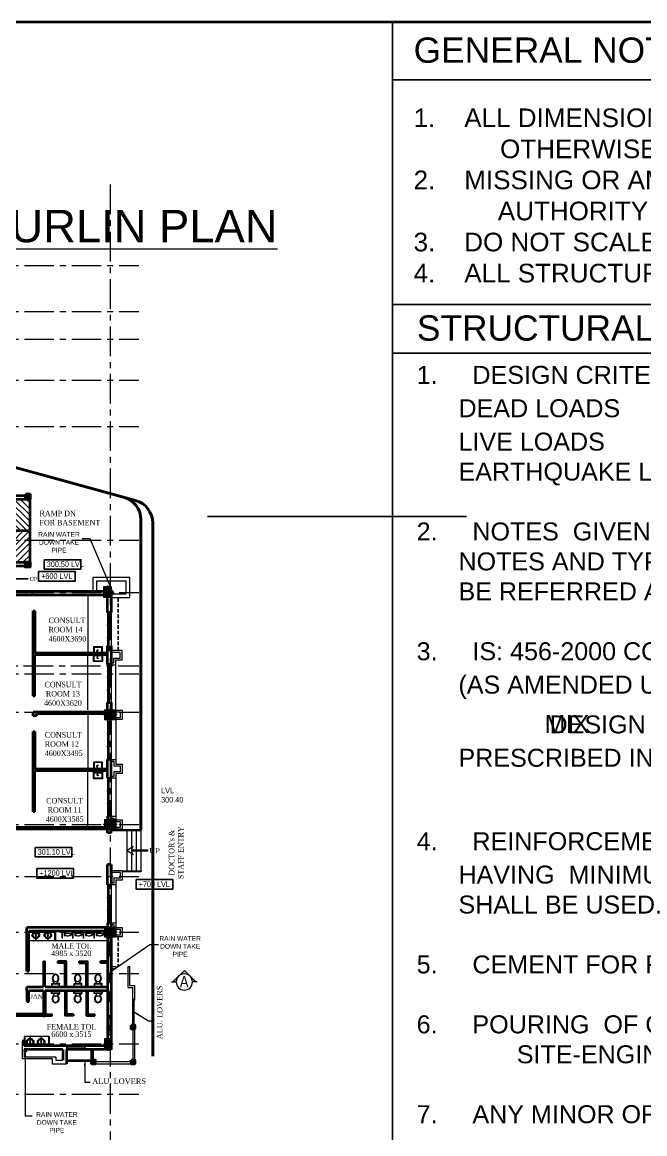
# Model space of a CAD drawing. Header units: inches. Extents: x 1789308 to 1948517, y 1504002 to 1708835.
# Drawn here: x 1905135 to 1913029, y 1661417 to 1675503 of the extents above; entities that cross this region are included whole.
import ezdxf

# ---------------------------------------------------------------- set-up
doc = ezdxf.new("R2010")
doc.units = ezdxf.units.IN
doc.header["$LTSCALE"] = 0.015
doc.header["$MEASUREMENT"] = 0
for name, pattern in [('$DDT_AUDIT_GENERATED_(C)', [0]), ('1', [0]), ('CENTER', [2, 1.25, -0.25, 0.25, -0.25]), ('CENTER2', [1.125, 0.75, -0.125, 0.125, -0.125]), ('DASHED', [19.05, 12.7, -6.35])]:
    doc.linetypes.add(name, pattern=pattern)
for name, color, linetype, lineweight in [('A- MEP Fixture', 1, 'Continuous', 9), ('A-Fix.', 11, 'Continuous', 20), ('AREA', 131, 'Continuous', 15), ('CENTER LINE', 1, 'CENTER2', 18), ('COLUMN - HACTH - STR', 25, '$DDT_AUDIT_GENERATED_(C)', 15), ('COLUMN - STR', 6, 'Continuous', 15), ('ELE', 8, 'Continuous', 13), ('ELE 0.15', 251, 'Continuous', 15), ('ELE 0.2', 143, 'Continuous', 15), ('ELE_0.18', 34, 'Continuous', 18), ('ELEVATION 2', 1, 'Continuous', 15), ('ELEVATION BOX', 44, 'Continuous', 15), ('FORMAT - STR', 7, 'Continuous', 25), ('GRID - COLUMN - STR', 251, 'CENTER', 15), ('low height wall', 6, 'Continuous', 30), ('PROPOSED_HOSPITAL_BASUNDHARA$0$equpamiento', 143, 'Continuous', 9), ('RAIN WATER DN TAKE PIPE', 94, 'Continuous', 15), ('rcc', 7, 'Continuous', 40), ('Road', 7, '1', 40), ('SECTION', 3, 'Continuous', 20), ('SECTION -  LINE - STR', 3, 'Continuous', 20), ('STAIRCASE', 161, 'Continuous', 13), ('TEXT', 7, 'Continuous', 5), ('TOILET DUCT', 93, 'Continuous', 13), ('wall', 1, 'Continuous', 35), ('WINDOW', 165, 'Continuous', 20), ('WZ-II_WINDOW', 163, 'Continuous', 25)]:
    doc.layers.add(name, color=color, linetype=linetype, lineweight=lineweight)
for name, color, linetype in [('A- Projection', 4, 'DASHED'), ('LEVEL 1', 1, 'Continuous'), ('LVL', 50, 'Continuous'), ('T-Text', 7, 'Continuous'), ('TITLE', 7, 'Continuous'), ('XREF1$0$A-FIXTURE', 251, 'Continuous'), ('XREF_DIRECTOR RESIDENCE$0$A- Text', 4, 'Continuous')]:
    doc.layers.add(name, color=color, linetype=linetype)
doc.layers.add('A-HATCH COL', color=7, linetype='Continuous', lineweight=9, true_color=0x999999)
doc.layers.add('HATCH', color=7, linetype='Continuous', lineweight=5, true_color=0xc2c2c2)
doc.styles.add('a1', font='arial.ttf', dxfattribs={"height": 2})
doc.styles.add('arial', font='ARIALN.TTF')
doc.styles.add('ARIAL NARROW', font='ARIALN.TTF')
doc.styles.add('PRADEEP - STR', font='swissel.ttf')
doc.styles.add('Scale M 100', font='times.ttf', dxfattribs={"width": 0.95, "height": 350})
doc.styles.get("Standard").update_dxf_attribs({"font": 'arial.ttf'})
doc.styles.add('XREF_DIRECTOR RESIDENCE$0$dim', font='GOTHIC.TTF', dxfattribs={"width": 0.8})
doc.styles.add('XREF_DIRECTOR RESIDENCE$0$Scale M 75', font='times.ttf', dxfattribs={"height": 150})
doc.linetypes.add('ZIGZAG', pattern='A,0.0001,-0.2,[131,ltypeshp.shx,S=0.2,R=0,X=-0.2,Y=0],-0.4,[131,ltypeshp.shx,S=0.2,R=180,X=0.2,Y=0],-0.2', length=0.8001)
doc.dimstyles.new('WORKING', dxfattribs={"dimtxt": 300, "dimasz": 180, "dimexe": 50, "dimexo": 50, "dimgap": 0.09, "dimtad": 0, "dimdec": 0, "dimzin": 0, "dimdsep": 46, "dimtxsty": 'Standard', "dimblk": 'OBLIQUE', "dimcen": 0.09, "dimclrd": 7, "dimclre": 7, "dimclrt": 30, "dimadec": 0, "dimazin": 0, "dimtfac": 1, "dimtdec": 0, "dimtofl": 0, "dimtmove": 1, "dimatfit": 3, "dimfxl": 1.25, "dimtolj": 1, "dimtzin": 0, "dimarcsym": 0})
doc.dimstyles.new('XREF_DIRECTOR RESIDENCE$0$dim-masonry', dxfattribs={"dimscale": 75, "dimtxt": 1.5, "dimasz": 0.75, "dimexe": 1, "dimexo": 0, "dimgap": 1, "dimtad": 0, "dimdec": 0, "dimzin": 3, "dimdsep": 46, "dimtxsty": 'XREF_DIRECTOR RESIDENCE$0$dim', "dimblk": 'XREF_DIRECTOR RESIDENCE$0$_ArchTick', "dimcen": 0, "dimdle": 1, "dimclrd": 256, "dimclre": 256, "dimclrt": 256, "dimadec": 0, "dimazin": 0, "dimtfac": 0.5, "dimtdec": 0, "dimtmove": 1, "dimatfit": 2, "dimfxl": 0, "dimtolj": 1, "dimtzin": 0, "dimlwd": -1, "dimlwe": -1, "dimarcsym": 0})

# ---------------------------------------------------------------- blocks, each defined once
blk = doc.blocks.new('COL 600X700')
at = {"layer": 'COLUMN - HACTH - STR', "ltscale": 100}
blk.add_hatch(color=256, dxfattribs=at).paths.add_polyline_path([(600, 0), (0, 0), (0, -700), (600, -700)])
at = {"layer": 'CENTER LINE', "color": 6, "ltscale": 10000}
for points in [[(300, 100), (300, -800)], [(-100, -350), (700, -350)]]:
    blk.add_lwpolyline(points, dxfattribs=at)
at = {"layer": 'COLUMN - STR', "linetype": 'Continuous', "lineweight": -3, "ltscale": 100}
blk.add_lwpolyline([(0, 0), (600, 0), (600, -700), (0, -700)], close=True, dxfattribs=at)
blk = doc.blocks.new('COL12')
at = {"layer": 'A-HATCH COL', "linetype": 'Continuous', "ltscale": 100}
blk.add_hatch(color=256, dxfattribs=at).paths.add_polyline_path([(-77526.5, -588716.5), (-77296.5, -588716.5), (-77296.5, -588486.5), (-77526.5, -588486.5)])
at = {"layer": 'Defpoints'}
for p, q in [((-77526.5, -588486.5), (-77296.5, -588716.5)), ((-77526.5, -588716.5), (-77296.5, -588486.5))]:
    blk.add_line(p, q, dxfattribs=at)
at = {"layer": 'rcc', "color": 14, "linetype": 'Continuous', "ltscale": 100}
blk.add_lwpolyline([(-77526.5, -588486.5), (-77296.5, -588486.5), (-77296.5, -588716.5), (-77526.5, -588716.5)], close=True, dxfattribs=at)
blk = doc.blocks.new('450X700')
at = {"layer": 'COLUMN - HACTH - STR'}
blk.add_hatch(color=256, dxfattribs=at).paths.add_polyline_path([(0, 0), (0, -700), (450, -700), (450, 0)])
at = {"layer": 'COLUMN - STR'}
for p, q in [((225, -773), (225, 59)), ((-77, -350), (520, -350))]:
    blk.add_line(p, q, dxfattribs=at)
blk.add_lwpolyline([(0, 0), (450, 0), (450, -700), (0, -700)], close=True, dxfattribs=at)
blk = doc.blocks.new('PROPOSED_HOSPITAL_BASUNDHARA$0$PILETA')
at = {"layer": 'PROPOSED_HOSPITAL_BASUNDHARA$0$equpamiento'}
for p, q in [((-0.273, 0.343), (0.137, 0.343)), ((-0.273, -0.217), (-0.273, 0.343)), ((-0.243, -0.167), (-0.243, 0.293)), ((-0.223, 0.313), (0.087, 0.313)), ((0.137, 0.063), (-0.041, 0.111)), ((0.144, 0.092), (-0.034, 0.14)), ((0.107, 0.293), (0.107, 0.103)), ((0.107, 0.072), (0.107, -0.167)), ((0.119, 0.068), (0.126, 0.097)), ((0.137, 0.343), (0.137, 0.095)), ((0.137, 0.063), (0.144, 0.092)), ((0.137, 0.064), (0.137, -0.217)), ((0.137, -0.217), (-0.273, -0.217)), ((0.087, -0.187), (-0.223, -0.187))]:
    blk.add_line(p, q, dxfattribs=at)
blk.add_circle((-0.068, 0.063), 0.0235, dxfattribs=at)
for centre, radius, start, end in [((-0.223, 0.293), 0.02, 90, 180), ((-0.038, 0.126), 0.015, 75, 255), ((0.087, 0.293), 0.02, 0, 90), ((-0.223, -0.167), 0.02, 180, 270), ((0.087, -0.167), 0.02, 270, 0)]:
    blk.add_arc(centre, radius, start, end, dxfattribs=at)
blk = doc.blocks.new('arrow9')
for p, q in [((4.08, 2.75), (0, 0)), ((6.55, 0.44), (3.29, 0.44)), ((6.55, 0), (6.55, 0.44)), ((6.55, -0.44), (6.55, 0)), ((3.29, -0.44), (6.55, -0.44))]:
    blk.add_line(p, q)
blk.add_lwpolyline([(0, 0), (4.08, -2.75)])
for points in [[(8.2, -0.44), (8.2, 0.44), (6.82, 0.44), (6.82, -0.44)], [(9.85, -0.44), (9.85, 0.44), (8.47, 0.44), (8.47, -0.44)], [(11.5, -0.44), (11.5, 0.44), (10.12, 0.44), (10.12, -0.44)], [(13.15, -0.44), (13.15, 0.44), (11.77, 0.44), (11.77, -0.44)]]:
    blk.add_lwpolyline(points, close=True)
for centre, start, end in [((7.43, 0.31), 143.95018, 178.16142), ((7.43, -0.31), 181.83858, 216.04982)]:
    blk.add_arc(centre, 4.14, start, end)
blk = doc.blocks.new('Toilet - top')
at = {"layer": 'ELE 0.2'}
for p, q in [((-10, -8.5), (-8, -8.5)), ((-10, -9.5), (-10, -8.5)), ((-7, -9.5), (-10, -9.5)), ((-8, -8.5), (-8, -8)), ((-7, -8), (-7, -9.5)), ((-4, -8), (-6, -14)), ((4, -14), (-4, -14)), ((4, -8), (6, -14)), ((9.5, -6), (9.5, -2))]:
    blk.add_line(p, q, dxfattribs=at)
blk.add_lwpolyline([(10.5, -8), (10.5, 0), (-10.5, 0), (-10.5, -8)], close=True, dxfattribs=at)
for points in [[(-9.5, -2), (-9.5, -6)], [(8.5, -1), (-8.5, -1)], [(-8.5, -7), (8.5, -7)]]:
    blk.add_lwpolyline(points, dxfattribs=at)
for centre, radius, start, end in [((-8.6, -1.9), 0.884, 81.8697, 188.1299), ((-8.6, -6.1), 0.884, 171.8697, 278.1299), ((3.5, -21.6), 12.2, 141.4689, 247.9712), ((4.2, -21.8), 11.3, 136.3675, 238.9466), ((-3.5, -21.6), 12.2, 292.0282, 38.5305), ((-4.2, -21.8), 11.3, 301.0528, 43.6319), ((8.6, -1.9), 0.884, 351.8697, 98.1299), ((8.6, -6.1), 0.884, 261.8697, 8.1299), ((0, -27.9), 4, 245.7316, 294.268), ((0, -29), 4, 254.8603, 285.1393)]:
    blk.add_arc(centre, radius, start, end, dxfattribs=at)
blk = doc.blocks.new('basin')
at = {"layer": 'XREF1$0$A-FIXTURE', "color": 8}
for p, q in [((-437720, -110637), (-437730, -110529)), ((-437704, -111042), (-437704, -110466)), ((-437681, -110529), (-437691, -110637))]:
    blk.add_line(p, q, dxfattribs=at)
for radius in [24.2, 14.6]:
    blk.add_circle((-437704, -110740), radius, dxfattribs=at)
for centre, radius, start, end in [((-437720, -110837), 265, 91.28708, 118.90604), ((-437705, -110529), 24.5, 0, 180), ((-437689, -110837), 265, 61.09396, 89.13437), ((-437763, -110748), 172, 161.81556, 227.01242), ((-437749, -110771), 193, 120.81647, 156.58234), ((-437763, -110748), 143, 162.33877, 227.16016), ((-437749, -110771), 165, 120.98174, 156.12145), ((-437727, -110717), 219, 225.52589, 256.52067), ((-437727, -110717), 190, 225.41224, 256.65499), ((-437720, -110837), 236, 90.81015, 118.78822), ((-437704, -110661), 279, 254.73097, 285.26903), ((-437704, -110661), 250, 254.62722, 285.37278), ((-437705, -110636), 14.8, 181.72857, 358.27143), ((-437689, -110837), 236, 61.21178, 89.66169), ((-437682, -110717), 190, 283.34501, 314.59868), ((-437682, -110717), 219, 283.47933, 314.47411), ((-437660, -110771), 165, 23.86606, 59.01826), ((-437660, -110771), 193, 23.41766, 59.18353), ((-437645, -110748), 143, 312.6824, 17.81578), ((-437645, -110748), 172, 312.84503, 18.32699)]:
    blk.add_arc(centre, radius, start, end, dxfattribs=at)
blk = doc.blocks.new('XREF_DIRECTOR RESIDENCE$0$_ArchTick')
at = {"const_width": 0.15}
blk.add_lwpolyline([(-0.5, -0.5), (0.5, 0.5)], dxfattribs=at)
blk = doc.blocks.new('SER43')
at = {"layer": 'HATCH'}
h = blk.add_hatch(color=256, dxfattribs=at)
h.dxf.hatch_style = 1
h.paths.add_polyline_path([(3836305, 573005), (3836605, 573005), (3836605, 572705), (3836305, 572705)])
at = {"layer": 'rcc'}
blk.add_lwpolyline([(3836305, 573005), (3836605, 573005), (3836605, 572705), (3836305, 572705)], close=True, dxfattribs=at)
blk = doc.blocks.new('Urinl')
for p, q in [((0, 8), (0, -8)), ((1, 9), (10.1, 9)), ((6.1, 5.3), (6.1, -5.3)), ((7, 6.2), (10.3, 6.8)), ((11.1, 8), (11.1, 5.1)), ((11.1, 5.1), (11.1, 5)), ((11.1, 5), (11.2, 4.9)), ((11.2, 4.9), (11.2, 4.8)), ((11.7, 3.8), (11.2, 4.8)), ((11.7, 3.8), (12.2, 2.6)), ((12.2, 2.6), (12.5, 1.3)), ((12.5, 1.3), (12.5, 0)), ((12.5, 0), (12.5, -1.3)), ((1, -9), (10.1, -9)), ((7, -6.3), (10.3, -6.8)), ((11.1, -5), (11.2, -4.9)), ((11.1, -5.2), (11.1, -5)), ((11.1, -5.2), (11.1, -8)), ((11.7, -3.8), (11.2, -4.8)), ((11.2, -4.9), (11.2, -4.8)), ((12.2, -2.6), (11.7, -3.8)), ((12.5, -1.3), (12.2, -2.6))]:
    blk.add_line(p, q)
for centre, start, end in [((1, 8), 90, 180), ((7.1, 5.3), 99.353, 180), ((10.1, 8), 0, 90), ((10.1, 7.8), 279.353, 0), ((1, -8), 180, 270), ((7.1, -5.3), 180, 260.6109), ((10.1, -8), 270, 0), ((10.1, -7.8), 0, 80.6109)]:
    blk.add_arc(centre, 1, start, end)
blk = doc.blocks.new('PART')
at = {"layer": 'A-Fix.', "ltscale": 0.02}
for p, q in [((-449, 3), (-444, 3)), ((-444, -3), (-444, 3)), ((-444, 0), (0, 0)), ((-437, 12), (0, 12)), ((-449, -3), (-444, -3)), ((-437, -13), (0, -13))]:
    blk.add_line(p, q, dxfattribs=at)
for start, end in [(90, 166.11346), (193.88654, 270)]:
    blk.add_arc((-437, 0), 12.5, start, end, dxfattribs=at)
blk = doc.blocks.new('A$C0FC60233')
at = {"layer": 'SECTION'}
h = blk.add_hatch(color=7, dxfattribs=at)
h.paths.add_polyline_path([(389, 130, -0.198912), (442, 0), (518, 0)])
h.paths.add_polyline_path([(259, 259), (259, 183, -0.198912), (389, 130)])
h.paths.add_polyline_path([(259, 259), (130, 130, -0.198912), (259, 183)])
h.paths.add_polyline_path([(130, 130), (0, 0), (76, 0, -0.198912)])
for p, q in [((259, 259), (0, 0)), ((259, 259), (518, 0)), ((-30, 0), (76, 0)), ((442, 0), (518, 0)), ((548, 0), (442, 0))]:
    blk.add_line(p, q, dxfattribs=at)
blk.add_circle((259, 0), 183, dxfattribs=at)
blk = doc.blocks.new('12_00')
at = {"layer": 'WINDOW'}
for p, q in [((100, 550), (-130, 550)), ((100, -550), (-130, -550))]:
    blk.add_line(p, q, dxfattribs=at)
blk.add_lwpolyline([(100, -600), (100, 600), (-130, 600), (-130, -600)], close=True, dxfattribs=at)
at = {"layer": 'WINDOW', "const_width": 50}
blk.add_lwpolyline([(-15, 550), (-15, -550)], dxfattribs=at)
blk = doc.blocks.new('V1_600')
at = {"layer": 'WINDOW'}
for p, q in [((-0.083, 0.6), (0.147, 0.6)), ((-0.083, 0.545), (0.147, 0.545)), ((-0.083, 0.055), (0.147, 0.055)), ((-0.083, 0), (0.147, 0))]:
    blk.add_line(p, q, dxfattribs=at)
at = {"layer": 'WINDOW', "linetype": 'ByBlock'}
for p, q in [((-0.083, 0), (-0.083, 0.6)), ((0.147, 0), (0.147, 0.6))]:
    blk.add_line(p, q, dxfattribs=at)
at = {"layer": 'WINDOW', "linetype": 'DASHED', "ltscale": 12}
for p, q in [((0.004, 0.545), (0.004, 0.055)), ((0.054, 0.545), (0.054, 0.055))]:
    blk.add_line(p, q, dxfattribs=at)
blk = doc.blocks.new('2400 wndw')
at = {"layer": 'WZ-II_WINDOW', "lineweight": 5}
h = blk.add_hatch(dxfattribs=at)
h.set_pattern_fill('ANSI31', color=256, scale=100)
h.set_pattern_definition([(45, (-773.199, 1e-06), (-8.83883476, 8.83883476), [])])
h.paths.add_polyline_path([(-13782, -559981), (-13732, -559981), (-13732, -560081), (-13782, -560081)])
h = blk.add_hatch(dxfattribs=at)
h.set_pattern_fill('ANSI31', color=256, scale=100)
h.paths.add_polyline_path([(-13008, -559981), (-12955, -559981), (-12955, -560081), (-13008, -560081)])
h = blk.add_hatch(dxfattribs=at)
h.set_pattern_fill('ANSI31', color=256, scale=100)
h.set_pattern_definition([(45, (800, 0), (-8.83883476, 8.83883476), [])])
h.paths.add_polyline_path([(-12208, -559981), (-12155, -559981), (-12155, -560081), (-12208, -560081)])
h = blk.add_hatch(dxfattribs=at)
h.set_pattern_fill('ANSI31', color=256, scale=100)
h.set_pattern_definition([(45, (1576.801, -2e-06), (-8.83883476, 8.83883476), [])])
h.paths.add_polyline_path([(-11432, -559981), (-11382, -559981), (-11382, -560081), (-11432, -560081)])
for p, q in [((-13782, -559851), (-13782, -560081)), ((-13782, -559851), (-11382, -559851)), ((-11382, -559851), (-11382, -560081)), ((-13782, -559981), (-11382, -559981)), ((-13782, -559981), (-13782, -560081)), ((-13782, -560081), (-11382, -560081)), ((-13732, -559981), (-13732, -560081)), ((-13008, -560021), (-13732, -560021)), ((-13008, -560041), (-13732, -560041)), ((-12208, -560021), (-12955, -560021)), ((-12208, -560041), (-12955, -560041)), ((-11432, -560021), (-12155, -560021)), ((-11432, -560041), (-12155, -560041)), ((-11432, -559981), (-11432, -560081)), ((-11382, -559981), (-11382, -560081))]:
    blk.add_line(p, q, dxfattribs=at)
for points in [[(-13008, -559981), (-12955, -559981), (-12955, -560081), (-13008, -560081)], [(-12208, -559981), (-12155, -559981), (-12155, -560081), (-12208, -560081)]]:
    blk.add_lwpolyline(points, close=True, dxfattribs=at)
blk = doc.blocks.new('W2b - 1200')
at = {"layer": 'WINDOW', "color": 3}
for p, q in [((-115, 508), (115, 508)), ((-115, -592), (115, -592))]:
    blk.add_line(p, q, dxfattribs=at)
blk.add_lwpolyline([(-115, 558), (-115, -642), (115, -642), (115, 558)], close=True, dxfattribs=at)
at = {"layer": 'WINDOW', "color": 3, "const_width": 50}
blk.add_lwpolyline([(0, -592), (0, 508)], dxfattribs=at)
blk = doc.blocks.new('_Oblique')
at = {"color": 0, "linetype": 'ByBlock', "lineweight": -2}
blk.add_line((-0.5, -0.5), (0.5, 0.5), dxfattribs=at)
blk = doc.blocks.new('STRUCTURAL NOTES')
at = {"layer": 'FORMAT - STR'}
for p, q in [((0, 0), (10.0585, 0)), ((0, 0), (0, -23.0235)), ((0, -0.4318), (10.0585, -0.4318)), ((0, -2.1198), (10.0585, -2.1198)), ((0, -2.4852), (10.0585, -2.4852))]:
    blk.add_line(p, q, dxfattribs=at)
at = {"layer": 'FORMAT - STR', "style": 'PRADEEP - STR'}
for s, p in [('1.     DESIGN CRITERIA :-', (0.1819, -2.7167)), ('      DEAD LOADS                    IS : 875(PART-1)', (0.1819, -2.9674)), ('      LIVE LOADS                     IS : 875(PART-2)', (0.1819, -3.2182)), ('      EARTHQUAKE LOADS              IS : 1893-2016,IS:13920-2016', (0.1819, -3.4432)), ('2.     NOTES  GIVEN UNDER THIS HEADING SHALL BE READ IN CONJUNCTION WITH GENERAL', (0.1819, -3.8932)), ('      NOTES AND TYPICAL DETAILS  ALL STRUCTURAL DRAWINGS SHALL', (0.1819, -4.1182)), ('      BE REFERRED ALONG WITH ARCHITECTURAL DRAWINGS.', (0.1819, -4.3432)), ('3.     IS: 456-2000 CODE OF PRACTICE FOR PLAIN AND REINFORCED CONCRETE', (0.1819, -4.7932)), ('      (AS AMENDED UP TO  DATE )  SHALL BE  FOLLOWED   IN REGARD TO CONCRETE', (0.1819, -5.0439)), ('MIX', (1.1439, -5.3406)), ('      DESIGN  AND ITS PRODUCTION AS-', (0.8666, -5.3427)), ('      PRESCRIBED IN BRIEF (REFER NIT/SPECIFICATION FOR DETAILS).', (0.1819, -5.5934)), ('4.     REINFORCEMENT ( STEEL ) SHALL BE THERMO MECHANICALLY TREATED  (TMT) BAR', (0.1819, -6.2203)), ('      HAVING  MINIMUM YIELD STRESS AS 500-D N/SQMM AND CONFORMING TO IS :1786', (0.1819, -6.471)), ('      SHALL BE USED.', (0.1819, -6.696)), ('5.     CEMENT FOR R.C.C. WORK :- AS PER IS SPECIFICATIONS.', (0.1819, -7.146)), ('6.     POURING  OF CONC. SHALL BE AFTER CHECKING & SATISFACTION OF', (0.1819, -7.596)), ('SITE-ENGINEER.', (0.9345, -7.821)), ('7.     ANY MINOR OR MAJOR CHANGES ARE NOT ALLOWED WITHOUT WRITTEN PERMISSION', (0.1819, -8.271))]:
    blk.add_text(s, height=0.135, dxfattribs=at).set_placement(p)
at = {"layer": 'T-Text', "style": 'PRADEEP - STR'}
for s, height, p in [('GENERAL NOTES:-', 0.189994, (0.1592, -0.3046)), ('1.    ALL DIMENSIONS ARE IN MILLIMETERS AND ALL LEVELS ARE IN METERS  UNLESS', 0.14, (0.1592, -0.788)), ('OTHERWISE STATED.', 0.14, (0.8088, -1.0213)), ('2.    MISSING OR AMBIGUOUS DIMENSIONS IN ANY DRAWING ARE TO BE CLARIFIED FROM', 0.14, (0.1592, -1.2546)), ('AUTHORITY CONCERNED.', 0.14, (0.792, -1.488)), ('3.    DO NOT SCALE DRAWING  ONLY WRITTEN DIMENSIONS TO BE FOLLOWED.', 0.14, (0.1592, -1.7213)), ('4.    ALL STRUCTURAL  DRAWINGS TO BE READ ALONG WITH ARCHITECTURAL DRAWINGS.', 0.14, (0.1592, -1.9546)), ('STRUCTURAL NOTES :- ', 0.19, (0.1837, -2.3921))]:
    blk.add_text(s, height=height, dxfattribs=at).set_placement(p)
blk = doc.blocks.new('A$C1CC35E0C')
at = {"layer": 'AREA'}
h = blk.add_hatch(dxfattribs=at)
h.set_pattern_fill('ANSI31', color=8, scale=2222, angle=90)
h.set_pattern_definition([(135, (-943769.54, 70332.47), (-196.39891, -196.39891), [])])
edge = h.paths.add_edge_path()
edge.add_line((64349.3, -19515), (63524.7, -19515))
edge.add_line((63524.7, -19515), (62684.1, -19515))
edge.add_arc((68935.5, -22400), 6885, 90.000014, 155.226835, ccw=False)
edge.add_line((68935.5, -15515), (81301.1, -15515.4))
edge.add_line((81301.1, -15515.4), (81301.1, -17515))
edge.add_line((81301.1, -17515), (70687.4, -17515))
edge.add_line((70687.4, -17515), (68935.5, -17515))
edge.add_arc((68897, -22237.8), 4723, 89.533042, 144.79494)
edge.add_line((65037.9, -19515), (64671.5, -19515))
h = blk.add_hatch(dxfattribs=at)
h.set_pattern_fill('ANSI31', color=8, scale=2222)
h.set_pattern_definition([(45, (-943769.54, 70332.47), (-196.39891, 196.39891), [])])
edge = h.paths.add_edge_path()
edge.add_line((67252.8, -19515), (67252.8, -20056.5))
edge.add_arc((68935.5, -22400), 2885, 90, 125.678973, ccw=False)
edge.add_line((68935.5, -19515), (81301.1, -19515))
edge.add_line((81301.1, -19515), (81301.1, -17515))
edge.add_line((81301.1, -17515), (68935.5, -17515))
edge.add_arc((68935.5, -22400), 4885, 90.000013, 143.80158)
edge.add_line((64993.4, -19515), (67252.8, -19515))
at = {"layer": 'A- Projection', "ltscale": 1200}
for p, q in [((86879.7, -25113.3), (86879.7, -21757.9)), ((86879.7, -43264.4), (86879.7, -45143.2))]:
    blk.add_line(p, q, dxfattribs=at)
at = {"layer": 'ELE', "color": 2}
for p, q in [((85300.7, -21358.3), (85300.7, -20459.3)), ((85300.7, -20459.3), (87630.7, -20459.3)), ((85530.7, -21358.3), (85530.7, -20689.3)), ((85530.7, -20689.3), (87400.7, -20689.3)), ((87400.7, -21529.6), (87400.7, -20689.3)), ((87630.7, -21759.6), (87630.7, -20459.3)), ((86430.5, -21529.6), (87400.7, -21529.6)), ((86430.5, -21759.6), (87630.7, -21759.6)), ((87129.9, -25114.1), (86428.7, -25114.1)), ((87014.9, -25229.1), (86428.7, -25229.1)), ((87014.9, -25598.5), (87014.9, -25229.1)), ((87129.9, -25713.3), (87129.9, -25114.1)), ((86428.4, -25901.9), (86612.4, -25901.9)), ((86428.4, -26013.3), (86727.4, -26013.3)), ((86612.4, -25599.3), (87014.9, -25598.5)), ((86612.4, -25898.3), (86612.4, -25599.3)), ((86727.4, -25714.1), (87129.9, -25713.3)), ((86727.4, -26013.3), (86727.4, -25714.1)), ((86730.5, -28884.3), (86730.5, -26013.3)), ((86200.5, -29609.3), (86200.5, -29151.4)), ((86430.5, -29609.3), (86430.5, -29151.4)), ((86730.5, -29484.3), (86730.5, -32007.9)), ((86430.5, -29609.3), (86200.5, -29609.3)), ((86730.5, -33209.3), (86730.5, -35611.9)), ((86429.9, -35611.9), (86730.5, -35611.9)), ((86429.9, -35726.9), (86615.5, -35726.9)), ((86615.5, -35726.9), (86615.5, -35840)), ((86730.5, -35611.9), (86730.5, -35840)), ((86429.9, -39062.2), (87129.9, -39062.2)), ((87014.9, -39177.2), (86429.9, -39177.2)), ((87014.9, -39177.2), (87014.9, -39547.4)), ((87129.9, -39062.2), (87129.9, -39662.4)), ((86615.5, -39847.9), (86429.9, -39847.9)), ((86730.5, -39962.9), (86429.9, -39962.9)), ((87014.9, -39547.4), (86615.5, -39547.4)), ((86615.5, -39547.4), (86615.5, -39847.9)), ((87129.9, -39662.4), (86730.5, -39662.4)), ((86730.5, -39662.4), (86730.5, -39962.9)), ((86730.5, -39962.9), (86730.5, -42362.9)), ((86430.6, -42362.9), (86730.5, -42362.9)), ((86430.6, -42477.9), (86615.5, -42477.9)), ((86615.5, -42477.9), (86615.5, -42665)), ((86730.5, -42362.9), (86730.5, -42665)), ((86429.9, -45143.2), (86765.3, -45143.2)), ((86429.9, -45258.2), (86765.3, -45258.2)), ((86765.3, -45258.2), (86765.3, -45143.2)), ((87515.2, -46458.2), (87515.3, -45143.2)), ((87515.3, -45143.2), (87630.3, -45143.2)), ((87630.2, -46343.2), (87630.3, -45143.2)), ((87515.2, -46458.2), (87815.2, -46458.2)), ((87630.2, -46343.2), (87930.2, -46343.2)), ((87815.1, -47243.2), (87815.2, -46458.2)), ((87930.1, -47243.2), (87930.2, -46343.2)), ((87815.1, -47243.2), (87930.2, -47243.2))]:
    blk.add_line(p, q, dxfattribs=at)
for points in [[(86728.4, -28884.3), (87129.9, -28884.3), (87129.9, -29484.3), (86728.4, -29484.3)], [(86728.4, -28999.3), (87014.9, -28999.3), (87014.9, -29369.3), (86728.4, -29369.3)], [(86428.4, -32009.3), (86730.5, -32009.3), (86730.5, -32308.1), (87129.9, -32308.9), (87129.9, -32908.1), (86730.5, -32908.1), (86730.5, -33209.3), (86428.4, -33209.3)], [(86428.4, -32124.3), (86615.5, -32124.3), (86615.5, -32422.9), (87014.9, -32423.7), (87014.9, -32793.1), (86615.5, -32793.1), (86615.5, -33094.3), (86430.4, -33094.3)], [(86728.4, -35839), (87129.9, -35839), (87129.9, -36439), (86728.4, -36439)], [(86728.4, -35954), (87014.9, -35954), (87014.9, -36324), (86728.4, -36324)], [(86728.4, -42664.4), (87129.9, -42664.4), (87129.9, -43264.4), (86728.4, -43264.4)], [(86728.4, -42779.4), (87014.9, -42779.4), (87014.9, -43149.4), (86728.4, -43149.4)]]:
    blk.add_lwpolyline(points, dxfattribs=at)
at = {"layer": 'ELE'}
blk.add_lwpolyline([(87815.4, -48844.9), (87815.4, -47244.9), (87879.7, -47244.9), (87879.7, -48844.9)], close=True, dxfattribs=at)
at = {"layer": 'ELE 0.15'}
for p, q in [((81215.5, -43496), (81215.5, -42896)), ((82873.1, -43495.4), (82873.1, -42897.4)), ((82923.1, -43495.4), (82923.1, -42897.4)), ((81215.5, -43495.4), (86200.5, -43495.4)), ((82518.2, -49565), (80915.8, -49565)), ((80915.8, -49565), (80915.8, -50165)), ((80965.8, -49565), (80965.8, -50165)), ((82468.2, -49565), (82468.2, -50165)), ((82518.2, -49565), (82518.2, -50165))]:
    blk.add_line(p, q, dxfattribs=at)
at = {"layer": 'ELE_0.18', "color": 0, "linetype": 'ZIGZAG', "ltscale": 20000}
for points in [[(84956.6, -21590.6), (84956.6, -25291.4)], [(84956.6, -28862.7), (84956.6, -25406.4)], [(84956.6, -29131), (84956.6, -32586.2)], [(84956.6, -36282), (84956.6, -32740.6)]]:
    blk.add_lwpolyline(points, dxfattribs=at)
at = {"layer": 'ELEVATION BOX'}
for p, q in [((80801.1, -49865), (80801.1, -50993.1)), ((80916.1, -50395), (80916.1, -50878.1)), ((82701.1, -50993), (80801.1, -50993.1)), ((82931.1, -50878), (80916.1, -50878.1)), ((82701.1, -50993), (82701.1, -51293)), ((82701.1, -51293), (83601.1, -51293)), ((82931.1, -50878), (82931.1, -51063)), ((82931.1, -51063), (83371.1, -51063))]:
    blk.add_line(p, q, dxfattribs=at)
blk.add_lwpolyline([(85200.5, -50395.1), (85200.5, -51294.9), (87930.5, -51293.2), (87930.5, -48844.9), (87815.5, -48844.9), (87815.5, -51178.3), (85315.5, -51179.9), (85315.5, -50395.1)], dxfattribs=at)
at = {"layer": 'GRID - COLUMN - STR', "ltscale": 100000}
for p, q in [((86380.5, 4412.1), (86380.5, -69399.6)), ((-12062.3, -719.6), (88195.3, -719.6)), ((-12062.3, -3640), (88195.3, -3640)), ((-12062.3, -5380), (88195.3, -5380)), ((-12058.7, -7989.7), (88195.3, -7989.7)), ((-12062.3, -10915), (88195.3, -10915)), ((-12062.3, -18114.5), (88195.3, -18114.5)), ((-12062.3, -21439), (88195.3, -21439)), ((-12108.7, -26089), (88195.3, -26089)), ((-12062.3, -26584.6), (88195.3, -26584.6)), ((-12062.3, -29018.7), (88195.3, -29018.7)), ((-12062.3, -36139), (88195.3, -36139)), ((-12062.3, -39439), (88195.3, -39439)), ((-12062.3, -42964.4), (88195.3, -42964.4)), ((-12062.3, -45584.9), (88195.3, -45584.9)), ((-12062.3, -50045), (88195.3, -50045)), ((-12062.3, -53215.3), (88195.3, -53215.3))]:
    blk.add_line(p, q, dxfattribs=at)
at = {"layer": 'LEVEL 1', "linetype": 'Continuous'}
for points in [[(81837.7, -20113.5), (84166.1, -20113.5), (84166.1, -20712.1), (81837.7, -20712.1)], [(81721.2, -38930.5), (84049.6, -38930.5), (84049.6, -39529.1), (81721.2, -39529.1)], [(88020.9, -39628.9), (90349.4, -39628.9), (90349.4, -40227.5), (88020.9, -40227.5)]]:
    blk.add_lwpolyline(points, close=True, dxfattribs=at)
at = {"layer": 'low height wall'}
for p, q in [((82145.8, -46420.1), (82145.8, -44805.1)), ((82145.8, -44805.1), (82260.8, -44805.1)), ((82260.8, -46420.1), (82260.8, -44805.1)), ((83610.8, -44805.1), (83060.8, -44805.1)), ((83060.8, -44920.1), (83060.8, -44805.1)), ((83495.8, -44920.1), (83060.8, -44920.1)), ((83495.8, -46420.1), (83495.8, -44920.1)), ((83610.8, -46420.1), (83610.8, -44805.1)), ((84410.8, -44920.1), (84410.8, -44805.1)), ((84410.8, -44805.1), (84960.8, -44805.1)), ((84410.8, -44920.1), (84845.8, -44920.1)), ((84845.8, -46420.1), (84845.8, -44920.1)), ((84960.8, -46420.1), (84960.8, -44805.1)), ((85760.8, -44920.1), (85760.8, -44805.1)), ((86195.1, -44805.1), (85760.8, -44805.1)), ((86195.1, -44920.1), (85760.8, -44920.1)), ((83495.8, -46650.1), (83495.8, -48265.1)), ((83610.8, -46650.1), (83610.8, -48150.1)), ((84845.8, -46650.1), (84845.8, -48265.1)), ((84960.8, -46650.1), (84960.8, -48150.1)), ((82260.8, -48147.6), (82695.8, -48147.6)), ((82260.8, -48262.6), (82695.8, -48262.6)), ((82695.8, -48265.1), (82695.8, -48147.6)), ((84044.5, -48265.1), (83495.8, -48265.1)), ((84044.5, -48150.1), (83610.8, -48150.1)), ((84044.5, -48150.1), (84044.5, -48265.1)), ((84845.8, -48265.1), (85401.9, -48265.1)), ((84960.8, -48150.1), (85400.5, -48150.1)), ((85400.5, -48262.3), (85400.5, -48150.1))]:
    blk.add_line(p, q, dxfattribs=at)
at = {"layer": 'LVL', "linetype": 'Continuous'}
for points in [[(82191.2, -19356.9), (84519.7, -19356.9), (84519.7, -19955.6), (82191.2, -19955.6)], [(81616.2, -37584.3), (83944.6, -37584.3), (83944.6, -38183), (81616.2, -38183)]]:
    blk.add_lwpolyline(points, close=True, dxfattribs=at)
at = {"layer": 'RAIN WATER DN TAKE PIPE', "lineweight": -3}
for centre, radius in [((86503.7, -21456.8), 75), ((86503.7, -21456.8), 68.8), ((86503, -45335.3), 75), ((86503, -45335.3), 68.8), ((80988.3, -50472.1), 75), ((80988.3, -50472.1), 68.8)]:
    blk.add_circle(centre, radius, dxfattribs=at)
at = {"layer": 'Road'}
for p, q in [((79053.3, -13153.7), (87974.3, -15597.8)), ((88328, -16839.1, 0), (88325.8, -36463.3, 0)), ((89078, -17044.6, 0), (89074.2, -50813.7, 0))]:
    blk.add_line(p, q, dxfattribs=at)
for centre in [(86828, -16839, 0), (87578, -17044.4, 0)]:
    blk.add_arc(centre, 1500, 359.993629, 74.678766, dxfattribs=at)
at = {"layer": 'SECTION', "linetype": 'CENTER2', "ltscale": 2222, "const_width": 20}
blk.add_lwpolyline([(-2351, -46116.2), (90563, -46116.2)], dxfattribs=at)
at = {"layer": 'STAIRCASE'}
for p, q in [((86430.5, -36463.3), (88330.5, -36463.3)), ((86430.5, -36513.3), (88330.5, -36513.3)), ((87430.5, -36513.3), (87430.5, -39063.3)), ((87730.5, -36513.3), (87730.5, -39063.3)), ((88030.5, -36513.3), (88030.5, -39063.3)), ((88330.5, -36513.3), (88330.5, -39063.3)), ((87129.9, -39063.3), (88330.5, -39063.3)), ((87129.9, -39113.3), (88330.5, -39113.3))]:
    blk.add_line(p, q, dxfattribs=at)
for centre in [(88330.5, -36488.3), (88330.5, -39088.3)]:
    blk.add_arc(centre, 25, 270, 90, dxfattribs=at)
at = {"layer": 'TEXT'}
blk.add_lwpolyline([(87700.8, -51062.9), (87930.8, -51062.9), (87930.8, -51292.9), (87700.8, -51292.9)], close=True, dxfattribs=at)
at = {"layer": 'TITLE', "lineweight": 25, "ltscale": 100}
blk.add_line((92552.5, -16618.5), (108962.5, -16618.5), dxfattribs=at)
at = {"layer": 'TOILET DUCT'}
blk.add_lwpolyline([(85200.9, -51078.3), (83600.9, -51078.3), (83600.9, -51142.7), (85200.9, -51142.7)], close=True, dxfattribs=at)
blk.add_lwpolyline([(85200.9, -51078.3), (83600.9, -51078.3), (83600.9, -51142.7), (85200.9, -51142.7)], close=True, dxfattribs=at)
at = {"layer": 'wall', "color": 161, "ltscale": 500}
for p, q in [((68935.5, -15285), (81240.2, -15285)), ((68935.5, -15515), (81240.2, -15515)), ((68935.5, -19515), (81301.1, -19515)), ((68935.5, -19745), (81301.1, -19745))]:
    blk.add_line(p, q, dxfattribs=at)
at = {"layer": 'wall', "color": 8}
blk.add_line((81301.1, -19515.4), (81301.1, -15515.4), dxfattribs=at)
at = {"layer": 'wall'}
for p, q in [((79450.5, -21360.6), (86430.5, -21360.6)), ((79450.5, -21590.6), (86200.5, -21590.6)), ((86200.5, -22714.1), (86200.5, -21589.9)), ((86430.4, -21354.4), (86430.5, -22714.1)), ((81485.5, -28016), (81485.5, -22590.6)), ((81485.5, -22590.6), (81600.5, -22590.6)), ((81600.5, -22590.6), (81600.5, -25281.1)), ((86430.5, -22714.1), (86200.5, -22714.1)), ((86200.5, -25281.1), (81600.5, -25281.1)), ((86200.4, -26009.3), (86200.5, -24809.3)), ((86430.5, -24809.3), (86430.4, -26009.3)), ((81600.5, -28016), (81600.5, -25396.1)), ((86200.5, -25396.1), (81600.5, -25396.1)), ((86435.2, -26009.3), (86205.2, -26009.3)), ((81600.5, -28016), (81485.5, -28016)), ((86205.2, -28887.2), (86205.2, -28413.3)), ((86205.2, -28413.3), (86435.2, -28413.3)), ((86435.2, -28413.3), (86435.2, -28888.2)), ((81485.5, -29245), (81485.5, -29015)), ((86200.8, -29016), (81485.5, -29016)), ((81715.5, -29245), (81485.5, -29245)), ((86200.8, -29131), (81715.5, -29131)), ((81715.5, -29245), (81715.5, -29131)), ((81485.5, -35325), (81485.5, -30245)), ((81485.5, -30245), (81600.5, -30245)), ((81600.5, -30245), (81600.5, -32625.6)), ((86200.6, -33209.3), (86200.5, -32009.3)), ((86430.5, -32009.3), (86200.5, -32009.3)), ((86430.6, -33209.3), (86430.5, -32009.3)), ((86430.6, -32309.3), (86430.6, -32311)), ((86200.5, -32625.6), (81600.5, -32625.6)), ((81600.5, -35325), (81600.5, -32740.6)), ((86200.5, -32740.6), (81600.5, -32740.6)), ((86200.6, -33209.3), (86430.6, -33209.3)), ((81600.5, -35325), (81485.5, -35325)), ((86430.6, -35609.3), (86205.8, -35609.3)), ((86205.8, -35609.3), (86205.8, -36210)), ((86430.4, -36670), (86430.6, -35609.3)), ((86200.5, -36325), (79450.8, -36325)), ((86200.5, -36440), (79450.8, -36440)), ((86200.5, -36670), (86200.7, -36440)), ((86430.4, -36670), (86200.5, -36670)), ((86430.4, -38670), (86200.4, -38670)), ((86200.6, -39966.4), (86200.4, -38670)), ((86430.4, -38670), (86430.6, -39966.4)), ((86200.4, -42666), (81100.5, -42666)), ((81100.5, -45420.1), (81100.5, -42666)), ((86200.4, -42896), (81215.5, -42896)), ((81215.5, -45420.1), (81215.5, -42896)), ((86200.6, -42366.4), (86200.6, -50164.7)), ((86200.6, -42366.4), (86430.6, -42366.4)), ((86430.6, -42366.4), (86430.6, -50394.7)), ((81100.5, -45420.1), (81215.5, -45420.1)), ((81100.5, -46420.1), (82145.8, -46420.1)), ((81100.5, -46650.1), (81100.5, -46420.1)), ((82260.8, -46420.1), (86200.5, -46420.1)), ((81100.5, -46650.1), (81100.5, -47347.6)), ((81215.5, -46650.1), (82145.8, -46650.1)), ((81215.5, -47347.6), (81215.5, -46650.1)), ((82145.8, -46650.1), (82145.8, -48147.6)), ((82260.8, -46650.1), (82260.8, -48262.6)), ((82260.8, -46650.1), (86200.5, -46650.1)), ((81100.5, -47347.6), (81215.5, -47347.6)), ((87815.8, -47243.2), (87930.9, -47243.2)), ((82145.8, -48147.6), (80400.5, -48147.6)), ((82145.8, -48262.6), (80400.5, -48262.6)), ((82145.8, -48262.6), (82260.8, -48262.6)), ((87699.1, -48843.2), (87930.8, -48843.2)), ((80916.1, -49865), (80801.1, -49865)), ((80916.1, -49865), (80916.1, -50165)), ((86200.8, -50164.7), (80916.1, -50165)), ((83371.1, -50394.9), (80916.1, -50395)), ((83371.1, -50394.9), (83371.1, -51063)), ((86430.7, -50394.7), (83601.1, -50394.8)), ((83601.1, -50394.8), (83601.1, -51292.9)), ((85201.1, -50395.1), (85201.1, -51292.9))]:
    blk.add_line(p, q, dxfattribs=at)
at = {"layer": 'wall', "color": 8}
blk.add_lwpolyline([(64993.4, -19515, -0.2391632), (68935.5, -17515), (81301.1, -17515)], format="xyb", dxfattribs=at)
at = {"yscale": 1000, "zscale": 1000, "rotation": 90}
for p, xscale in [((85664.6, -25154.8), -1000), ((85664.6, -25543), 1000), ((85664.6, -32459.8), -1000), ((85664.6, -32962.4), 1000), ((85664.6, -32962.4), 1000)]:
    blk.add_blockref('PROPOSED_HOSPITAL_BASUNDHARA$0$PILETA', p, dxfattribs=dict(at, xscale=xscale))
at = {"layer": 'A- MEP Fixture', "color": 1}
for p in [(-3755304.1, -588220.2), (-3755304.1, -592520.2)]:
    blk.add_blockref('SER43', p, dxfattribs=at)
at = {"layer": 'A- MEP Fixture', "ltscale": 50}
blk.add_blockref('basin', (519369.9, 67593.6), dxfattribs=at)
at = {"layer": 'A- MEP Fixture', "ltscale": 50, "xscale": -1}
blk.add_blockref('basin', (-355281.3, 67593.6), dxfattribs=at)
at = {"layer": 'A- MEP Fixture', "ltscale": 50, "extrusion": (0, 0, -1)}
for p, xscale, yscale, zscale, rotation in [((-82918, -46420.1), -24.21715823575948, 24.21715823575948, -24.21715823575948, 179.9997983925), ((-84318.7, -46420.1), -24.21715823575948, 24.21715823575948, -24.21715823575948, 179.9997983925), ((-85606.4, -46420.1), -24.21715823575948, 24.21715823575948, -24.21715823575948, 179.9997983925), ((-82918, -46650.1), 24.21715823575945, 24.21715823575945, -24.21715823575945, 0.0002016075001622), ((-84318.7, -46650.1), 24.21715823575945, 24.21715823575945, -24.21715823575945, 0.0002016075001622), ((-85606.4, -46650.1), 24.21715823575945, 24.21715823575945, -24.21715823575945, 0.0002016075001622)]:
    blk.add_blockref('Toilet - top', p, dxfattribs=dict(at, xscale=xscale, yscale=yscale, zscale=zscale, rotation=rotation))
at = {"layer": 'A-Fix.', "xscale": -1, "rotation": 270}
for p in [(83342.8, -42896), (84017.9, -42896), (84692.9, -42896), (85368, -42896)]:
    blk.add_blockref('PART', p, dxfattribs=at)
at = {"layer": 'A-Fix.', "xscale": 25.00000000000002, "yscale": 25.00000000000002, "zscale": 25.00000000000002, "rotation": 269.9999999999999}
for p in [(83681.3, -42896), (84356.3, -42896), (85031.3, -42896), (85706.4, -42896)]:
    blk.add_blockref('Urinl', p, dxfattribs=at)
at = {"layer": 'COLUMN - STR', "color": 2, "rotation": 180}
blk.add_blockref('450X700', (86430.5, -21759.6), dxfattribs=at)
at = {"layer": 'COLUMN - STR', "color": 1, "xscale": -1, "rotation": 270}
for p in [(86730.5, -29484.3), (86730.5, -36439), (86730.5, -43264.4)]:
    blk.add_blockref('COL 600X700', p, dxfattribs=at)
at = {"layer": 'COLUMN - STR'}
for p in [(165227.3, 539641.6), (162727.3, 537421.6), (165227.3, 537421.6)]:
    blk.add_blockref('COL12', p, dxfattribs=at)
at = {"layer": 'COLUMN - STR', "color": 2}
blk.add_blockref('450X700', (86030.5, -49695), dxfattribs=at)
at = {"layer": 'ELEVATION 2', "xscale": -100, "yscale": 100, "zscale": 100, "rotation": 180}
blk.add_blockref('arrow9', (87436, -37785.6), dxfattribs=at)
at = {"layer": 'SECTION', "xscale": -2.813913068220704, "yscale": 2.813913068220704, "zscale": 2.813913068220704}
blk.add_blockref('A$C0FC60233', (91807.4, -46116.2), dxfattribs=at)
at = {"layer": 'wall'}
for p in [(165227.3, 539643.3), (165227.3, 539641.5), (162727.6, 537423.6), (162727.6, 537421.5)]:
    blk.add_blockref('COL12', p, dxfattribs=at)
at = {"layer": 'wall', "xscale": -1, "rotation": 180}
blk.add_blockref('basin', (519008.1, -160656), dxfattribs=at)
at = {"layer": 'wall', "rotation": 180}
blk.add_blockref('basin', (-355700.7, -160656), dxfattribs=at)
at = {"layer": 'WINDOW', "color": 1, "rotation": 90}
blk.add_blockref('W2b - 1200', (80843.4, -21475.6), dxfattribs=at)
at = {"layer": 'WINDOW', "lineweight": -3}
for p, rotation in [((86300.6, -43865), 180), ((86300.6, -48862.3), 180), ((84200.9, -50264.8), 90), ((84200.9, -50264.8), 90)]:
    blk.add_blockref('12_00', p, dxfattribs=dict(at, rotation=rotation))
at = {"layer": 'WINDOW', "lineweight": -3, "ltscale": 12, "xscale": -1000, "yscale": 1000, "zscale": 1000, "rotation": 180}
for p in [(86283.3, -45533), (86283.3, -46739)]:
    blk.add_blockref('V1_600', p, dxfattribs=at)
at = {"layer": 'WZ-II_WINDOW', "color": 1, "rotation": 270}
for p in [(646281.7, -36495.7), (646286.3, -39794.9), (646281.6, -43390.9), (646281.7, -46990.9), (646281.7, -53744.5)]:
    blk.add_blockref('2400 wndw', p, dxfattribs=at)
at = {"layer": 'LEVEL 1', "linetype": 'Continuous', "char_height": 350, "width": 2361.522, "attachment_point": 7, "style": 'arial'}
for s, insert in [('+600 LVL', (82002.9, -20581.4)), ('+1200 LVL', (81886.4, -39398.5)), ('+700 LVL', (88186.2, -40096.8))]:
    blk.add_mtext(s, dxfattribs=dict(at, insert=insert))
at = {"layer": 'LVL', "linetype": 'Continuous', "char_height": 350, "width": 2361.522, "attachment_point": 7, "style": 'arial'}
for s, insert in [('300.50 LVL', (82356.5, -19824.9)), ('301.10 LVL', (81781.4, -38052.3))]:
    blk.add_mtext(s, dxfattribs=dict(at, insert=insert))
at = {"layer": 'LVL', "linetype": 'Continuous', "insert": (89608.3, -34746.4), "char_height": 350, "attachment_point": 7, "style": 'arial'}
blk.add_mtext_dynamic_manual_height_columns('LVL 300.40', width=1686.685, gutter_width=625, heights=[0], dxfattribs=at)
at = {"layer": 'RAIN WATER DN TAKE PIPE', "ltscale": 10, "char_height": 300, "width": 3125.219}
for insert, attachment_point in [((81570.5, -18904.5, 0), 7), ((92375.2, -44505.1, 0), 9), ((84558.7, -55662.6, 0), 9)]:
    blk.add_mtext('\\pxqc;RAIN WATER DOWN TAKE PIPE ', dxfattribs=dict(at, insert=insert, attachment_point=attachment_point))
at = {"layer": 'SECTION', "style": 'ARIAL NARROW'}
blk.add_text('A', height=720, rotation=0, dxfattribs=at).set_placement((90794.8, -46461.8))
at = {"layer": 'TEXT', "style": 'Scale M 100'}
for s, p in [('UP', (88855, -37972.1)), ('ALU. LOVERS ', (85242.6, -52577.1))]:
    blk.add_text(s, height=350, dxfattribs=at).set_placement(p)
blk.add_text('ALU. LOVERS ', height=350, rotation=90, dxfattribs=at).set_placement((89685.8, -49748.7))
at = {"layer": 'TEXT', "char_height": 350, "attachment_point": 1, "style": 'Scale M 100'}
for s, insert, width in [('RAMP DN\\PFOR BASEMENT ', (81896.8, -16252.8), 6125.006), ('CONSULT ROOM 14 4600X3690', (82467.5, -23027.9), 2497.466), ('CONSULT ROOM 12 4600X3495', (82231.7, -30279.1), 2318.39)]:
    blk.add_mtext(s, dxfattribs=dict(at, insert=insert, width=width))
at = {"layer": 'TEXT', "attachment_point": 1, "style": 'Scale M 100'}
for s, width, insert, char_height in [('\\pxqc;CONSULT \\PROOM 13\\P4600X3620', 4403.566, (81180.2, -27094.2), 350), ('\\pxqc;CONSULT \\PROOM 11\\P4600X3585', 4357.815, (81312, -34452.3), 350), ('\\pxsm0.8;MALE TOI.\\P4985 x 3520', 3325.618, (82645.5, -43656.5), 350), ('JAN.', 4221.898, (81309.4, -46893.1), 280), ('\\pxsm0.8,qc;FEMALE TOI. \\P6600 x 3515', 5489.718, (81170.6, -48780.3), 350)]:
    blk.add_mtext_dynamic_manual_height_columns(s, width=width, gutter_width=625, heights=[0], dxfattribs=dict(at, insert=insert, char_height=char_height))
at = {"layer": 'TEXT', "insert": (91032.2, -37925.1), "char_height": 350, "attachment_point": 8, "rotation": 90, "style": 'Scale M 100'}
blk.add_mtext_dynamic_manual_height_columns("DOCTOR's &\\PSTAFF ENTRY", width=8448.546, gutter_width=625, heights=[0], dxfattribs=at)
at = {"layer": 'XREF_DIRECTOR RESIDENCE$0$A- Text', "insert": (82241.2, -20713.7), "char_height": 250, "width": 1957.099, "attachment_point": 8, "style": 'XREF_DIRECTOR RESIDENCE$0$Scale M 75'}
blk.add_mtext('\\pxql;UP', dxfattribs=at)
at = {"layer": 'RAIN WATER DN TAKE PIPE', "ltscale": 10}
for points in [[(86550.7, -21406.7), (85112.1, -18033.7), (84602.6, -18033.7)], [(86571.8, -45335.3), (88898, -43746.4), (89449.5, -43746.4)], [(80990.5, -50488.7), (80990.5, -54593.9), (81432.5, -54593.9)]]:
    blk.add_leader(points, dimstyle='WORKING', override={"dimclrd": 3}, dxfattribs=at)
at = {"layer": 'TEXT'}
for points in [[(87811.5, -47965.7), (88811.4, -48577.5), (89157.2, -48577.5)], [(84768.1, -51069.2), (84768.1, -52460.6), (85113.9, -52460.6)]]:
    blk.add_leader(points, dimstyle='XREF_DIRECTOR RESIDENCE$0$dim-masonry', override={"dimasz": 5}, dxfattribs=at)
at = {"layer": 'XREF_DIRECTOR RESIDENCE$0$A- Text', "lineweight": -3, "ltscale": 0.01}
blk.add_leader([(79830.8, -20561.3), (81174.3, -20561.3)], dimstyle='XREF_DIRECTOR RESIDENCE$0$dim-masonry', override={"dimasz": 5}, dxfattribs=at)

msp = doc.modelspace()

# ---------------------------------------------------------------- linework, layer by layer
msp.add_lwpolyline([(1825729.7, 1675502.6), (1926796.4, 1675502.6), (1926796.4, 1604118.9), (1825729.7, 1604118.9)], close=True)
at = {"layer": 'TITLE', "color": 125}
msp.add_line((1909829.8, 1675502.6), (1909829.7, 1604118.9), dxfattribs=at)
at = {"layer": 'TITLE', "color": 125, "lineweight": 35}
msp.add_lwpolyline([(1825729.7, 1604119), (1926796.4, 1604118.9), (1926796.5, 1675502.6), (1825729.7, 1675502.6)], close=True, dxfattribs=at)
at = {"layer": 'TITLE', "color": 125}
msp.add_lwpolyline([(1909829.8, 1675502.6), (1884618.9, 1675502.6), (1884618.9, 1654656.4), (1909829.8, 1654656.4)], close=True, dxfattribs=at)

# ---------------------------------------------------------------- block references
at = {"layer": 'FORMAT - STR', "xscale": 1686.796793275479, "yscale": 1686.796793275479, "zscale": 1686.796793275479}
msp.add_blockref('STRUCTURAL NOTES', (1909829.8, 1675502.6), dxfattribs=at)
at = {"layer": 'SECTION -  LINE - STR', "xscale": 0.2, "yscale": 0.2, "zscale": 0.2}
msp.add_blockref('A$C1CC35E0C', (1888975.2, 1672563.4), dxfattribs=at)

# ---------------------------------------------------------------- texts
at = {"layer": 'TEXT', "insert": (1902494.2, 1673125.2, 0), "char_height": 411.589, "width": 16671.47, "attachment_point": 1, "style": 'a1'}
msp.add_mtext('{\\LTRUSS PURLIN PLAN}', dxfattribs=at)

doc.saveas('drawing.dxf')
